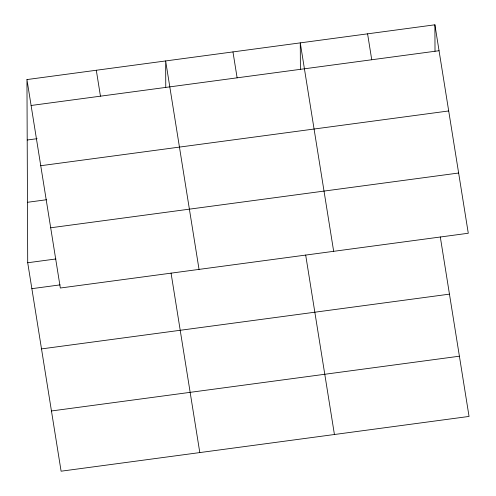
<?xml version="1.0" encoding="UTF-8"?>
<svg xmlns="http://www.w3.org/2000/svg" width="496" height="496" viewBox="0 0 496 496"><rect width="100%" height="100%" fill="white"/><g stroke="black" fill="none" stroke-linecap="round" stroke-linejoin="round"><path stroke-width="0.74" d="M26.951 79.565L434.899 24.8L468.286 233.25L60.338 288.015L26.951 79.565L27.714 262.75L61.101 471.2L469.049 416.435L440.299 236.958M31.105 105.487L439.047 50.722M27.206 140.015L37.107 138.682M40.753 165.72L448.7 110.955M27.46 202.3L46.512 199.739M50.691 227.782L458.639 173.017M27.714 262.75L55.912 258.962M31.868 288.672L60.066 284.884M41.515 348.905L449.463 294.14M51.454 410.967L459.401 356.202M367.586 33.833L371.74 59.756M333.665 251.323L300.272 42.873L300.384 69.316M305.679 255.031L334.428 434.508M232.965 51.906L237.119 77.829M199.039 269.396L165.652 60.946L165.763 87.389M171.058 273.098L199.801 452.581M96.305 70.252L100.452 96.174M434.899 24.8L435.011 51.249"/></g></svg>
